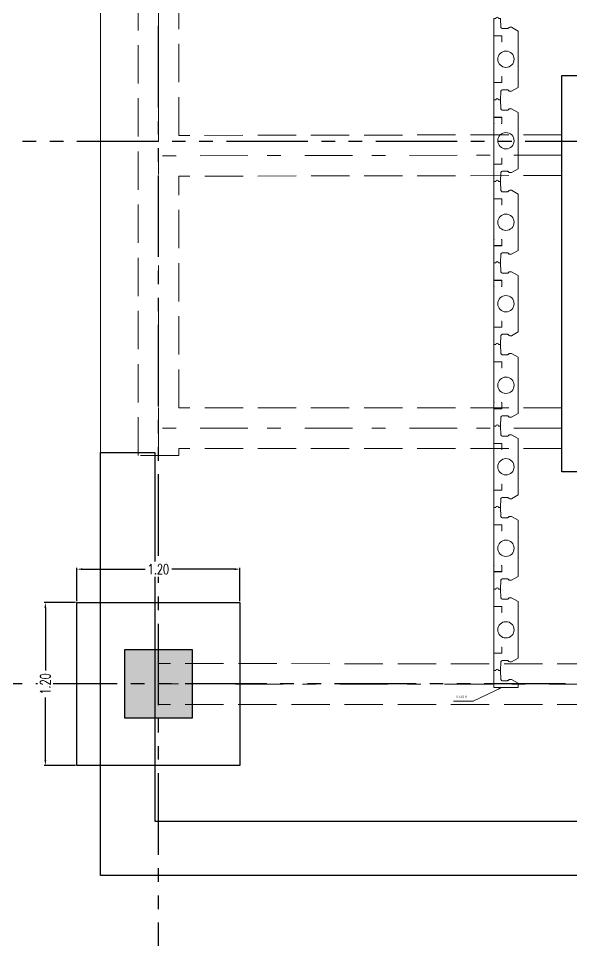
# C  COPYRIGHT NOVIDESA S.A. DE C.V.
# Model space of a CAD drawing. Header units: millimetres. Extents: x 2248 to 2332, y 0 to 1240.
# Drawn here: x 2252.69 to 2256.76, y 1178.77 to 1185.56 of the extents above; entities that cross this region are included whole.
import ezdxf

# ---------------------------------------------------------------- set-up
doc = ezdxf.new("R2010")
doc.units = ezdxf.units.MM
for name, pattern in [('Xref_Arq. PB$0$Línea Oculta', [0.391222, 0.282222, -0.109]), ('Xref_Arq. PB$0$Punto & Raya', [0.670278, 0.352778, -0.176389, 0, -0.141111]), ('Xref_Cimentación$0$Xr-Muroscontencion$0$HIDDEN', [0.375, 0.25, -0.125]), ('Xref_Ejes$0$ACAD_ISO05W100', [33, 24, -3, 0, -3, 0, -3])]:
    doc.linetypes.add(name, pattern=pattern)
doc.layers.get('Defpoints').update_dxf_attribs({"color": 8})
for name, color, linetype, lineweight in [('00-LETREROS 1', 7, 'Continuous', 0), ('02-MAKROS', 202, 'Continuous', 0), ('02-MAKROS COMP', 212, 'Continuous', 0), ('SECC. NERVADURA', 7, 'Continuous', 20), ('Xref_Arq. PB$0$Estructura - Forjados_Pluma_Nº__1', 7, 'Continuous', 13)]:
    doc.layers.add(name, color=color, linetype=linetype, lineweight=lineweight)
for name, color, linetype in [('Xref_Arq. PB$0$Estructura - Forjados', 7, 'Continuous'), ('Xref_Arq. PB$0$Estructura - Vigas y Pilares', 7, 'Continuous'), ('Xref_Cimentación$0$00-ZA', 2, 'Continuous'), ('Xref_Cimentación$0$Cerramiento', 11, 'Continuous'), ('Xref_Cimentación$0$Xref_Pedestales$0$COLUM. PB', 140, 'Continuous'), ('Xref_Ejes$0$00-EJES', 1, 'Xref_Ejes$0$ACAD_ISO05W100')]:
    doc.layers.add(name, color=color, linetype=linetype)
doc.layers.add('Xref_Arq. PB$0$Estructura - Vigas y Pilares_Pluma_Nº__69', color=7, linetype='Continuous', lineweight=13, true_color=0x6a6a6a)
doc.layers.add('Xref_Arq. PB$0$Estructura - Vigas y Pilares_Pluma_Nº__90', color=7, linetype='Continuous', lineweight=13, true_color=0x6a6a6a)
doc.styles.add('out', font='arial.ttf')
doc.styles.get("Standard").update_dxf_attribs({"font": 'arial.ttf'})
doc.styles.add('Xref_Cimentación$0$Xr-Muroscontencion$0$Romans', font='romans.shx', dxfattribs={"width": 0.7})
doc.dimstyles.new('DETALLES M', dxfattribs={"dimtxt": 0.027, "dimasz": 0.03, "dimexe": 0.03, "dimexo": 0, "dimgap": 0.038, "dimtad": 0, "dimtih": 1, "dimtoh": 1, "dimzin": 3, "dimdsep": 46, "dimtxsty": 'Standard', "dimblk": 'ORIGIN', "dimcen": 0.025, "dimclrd": 256, "dimclre": 256, "dimclrt": 3, "dimadec": 0, "dimazin": 0, "dimtfac": 1, "dimtix": 1, "dimtmove": 0, "dimatfit": 3, "dimfxl": 1, "dimtvp": 0.84, "dimfrac": 1, "dimtolj": 1, "dimtzin": 0, "dimlwd": -1, "dimlwe": -1, "dimarcsym": 0})
doc.dimstyles.new('Xref_Cimentación$0$Xr-Muroscontencion$0$D20', dxfattribs={"dimtxt": 0.05, "dimasz": 0.04, "dimexe": 0.01, "dimexo": 0.01, "dimgap": 0.01, "dimtad": 0, "dimdec": 3, "dimzin": 1, "dimdsep": 46, "dimtxsty": 'Xref_Cimentación$0$Xr-Muroscontencion$0$Romans', "dimcen": 2.5, "dimclrd": 1, "dimclre": 8, "dimclrt": 7, "dimadec": 0, "dimazin": 0, "dimtfac": 1, "dimtdec": 3, "dimtmove": 1, "dimatfit": 1, "dimfxl": 1, "dimtfill": 1, "dimarcsym": 0})

# ---------------------------------------------------------------- blocks, each defined once
blk = doc.blocks.new('Xref_Ejes')
at = {"layer": 'Xref_Ejes$0$00-EJES', "ltscale": 0.025}
for p, q in [((0, -8.9568), (0, 12.9873)), ((-5, 3.9958), (24.9967, 3.9958)), ((24.9967, 0), (-5, 0))]:
    blk.add_line(p, q, dxfattribs=at)
blk = doc.blocks.new('Xref_Arq. PB$0$Forjado_2', base_point=(-11.0804, 18.5154))
at = {"layer": 'Xref_Arq. PB$0$Estructura - Forjados_Pluma_Nº__1', "linetype": 'Continuous', "flags": 128}
blk.add_lwpolyline([(-11.0804, 18.5154), (10.7361, 18.5154), (10.7514, 7.6041), (-11.0804, 7.6041)], close=True, dxfattribs=at)
blk = doc.blocks.new('Xref_Arq. PB$0$Viga_1', base_point=(-6.6546, 9.0119))
at = {"layer": 'Xref_Arq. PB$0$Estructura - Vigas y Pilares_Pluma_Nº__69', "linetype": 'Xref_Arq. PB$0$Punto & Raya'}
blk.add_line((-6.6546, 9.0119), (-10.6546, 9.0139), dxfattribs=at)
at = {"layer": 'Xref_Arq. PB$0$Estructura - Vigas y Pilares_Pluma_Nº__90', "linetype": 'Xref_Arq. PB$0$Línea Oculta'}
for p, q in [((-10.6545, 9.1639), (-10.6547, 8.8639)), ((-6.6545, 9.1619), (-10.6545, 9.1639)), ((-6.6545, 9.1619), (-6.6547, 8.8619)), ((-6.6547, 8.8619), (-10.6547, 8.8639))]:
    blk.add_line(p, q, dxfattribs=at)
blk = doc.blocks.new('Xref_Arq. PB$0$Viga_2', base_point=(-7.6847, 10.8973))
at = {"layer": 'Xref_Arq. PB$0$Estructura - Vigas y Pilares_Pluma_Nº__69', "linetype": 'Xref_Arq. PB$0$Punto & Raya'}
blk.add_line((-7.6847, 10.8973), (-10.6546, 10.8973), dxfattribs=at)
at = {"layer": 'Xref_Arq. PB$0$Estructura - Vigas y Pilares_Pluma_Nº__90', "linetype": 'Xref_Arq. PB$0$Línea Oculta'}
for p, q in [((-7.6847, 11.0473), (-10.5046, 11.0473)), ((-7.6847, 10.7473), (-10.5046, 10.7473))]:
    blk.add_line(p, q, dxfattribs=at)
blk = doc.blocks.new('Xref_Arq. PB$0$Viga_3', base_point=(-7.6847, 12.9062))
at = {"layer": 'Xref_Arq. PB$0$Estructura - Vigas y Pilares_Pluma_Nº__69', "linetype": 'Xref_Arq. PB$0$Punto & Raya'}
blk.add_line((-7.6847, 12.9062), (-10.6546, 12.9012), dxfattribs=at)
at = {"layer": 'Xref_Arq. PB$0$Estructura - Vigas y Pilares_Pluma_Nº__90', "linetype": 'Xref_Arq. PB$0$Línea Oculta'}
for p, q in [((-7.6849, 13.0562), (-10.5046, 13.0515)), ((-7.6844, 12.7562), (-10.5046, 12.7515))]:
    blk.add_line(p, q, dxfattribs=at)
blk = doc.blocks.new('Xref_Arq. PB$0$Viga_5', base_point=(-10.6546, 10.695))
at = {"layer": 'Xref_Arq. PB$0$Estructura - Vigas y Pilares_Pluma_Nº__69', "linetype": 'Xref_Arq. PB$0$Punto & Raya'}
blk.add_line((-10.6546, 10.695), (-10.6546, 16.2873), dxfattribs=at)
at = {"layer": 'Xref_Arq. PB$0$Estructura - Vigas y Pilares_Pluma_Nº__90', "linetype": 'Xref_Arq. PB$0$Línea Oculta'}
for p, q in [((-10.5046, 16.2873), (-10.8046, 16.2873)), ((-10.8046, 10.695), (-10.8046, 16.2873)), ((-10.5046, 15.1639), (-10.5046, 16.2873)), ((-10.5046, 13.0515), (-10.5046, 14.8639)), ((-10.5046, 11.0473), (-10.5046, 12.7515)), ((-10.5046, 10.695), (-10.5046, 10.7473)), ((-10.5046, 10.695), (-10.8046, 10.695))]:
    blk.add_line(p, q, dxfattribs=at)
blk = doc.blocks.new('Xref_Arq. PB$0$Viga_16', base_point=(-7.6847, 12.9062))
at = {"layer": 'Xref_Arq. PB$0$Estructura - Vigas y Pilares_Pluma_Nº__69', "linetype": 'Xref_Arq. PB$0$Punto & Raya'}
blk.add_line((-7.6847, 12.9062), (-10.6546, 12.9012), dxfattribs=at)
at = {"layer": 'Xref_Arq. PB$0$Estructura - Vigas y Pilares_Pluma_Nº__90', "linetype": 'Xref_Arq. PB$0$Línea Oculta'}
for p, q in [((-7.6849, 13.0562), (-10.5046, 13.0515)), ((-7.6844, 12.7562), (-10.5046, 12.7515))]:
    blk.add_line(p, q, dxfattribs=at)
blk = doc.blocks.new('Xref_Arq. PB$0$Viga_17', base_point=(-7.6847, 10.8973))
at = {"layer": 'Xref_Arq. PB$0$Estructura - Vigas y Pilares_Pluma_Nº__69', "linetype": 'Xref_Arq. PB$0$Punto & Raya'}
blk.add_line((-7.6847, 10.8973), (-10.6546, 10.8973), dxfattribs=at)
at = {"layer": 'Xref_Arq. PB$0$Estructura - Vigas y Pilares_Pluma_Nº__90', "linetype": 'Xref_Arq. PB$0$Línea Oculta'}
for p, q in [((-7.6847, 11.0473), (-10.5046, 11.0473)), ((-7.6847, 10.7473), (-10.5046, 10.7473))]:
    blk.add_line(p, q, dxfattribs=at)
blk = doc.blocks.new('Xref_Arq. PB')
for points in [[(2.9699, 4.4794), (4.1437, 4.4794), (4.1437, 1.5623), (2.9699, 1.5623), (2.9699, 4.4794)], [(-0.4258, 1.7043), (-0.0258, 1.7043), (-0.0258, -1.0098), (21.006, -1.0098), (21.0148, 3.5281), (21.3991, 3.5263), (21.406, -1.4098), (-0.4258, -1.4098), (-0.4258, 1.7043)]]:
    blk.add_lwpolyline(points)
at = {"layer": 'Xref_Arq. PB$0$Estructura - Forjados', "linetype": 'Continuous'}
blk.add_blockref('Xref_Arq. PB$0$Forjado_2', (-0.4258, 9.5015), dxfattribs=at)
at = {"layer": 'Xref_Arq. PB$0$Estructura - Vigas y Pilares', "color": 251, "lineweight": 13, "true_color": 0x6a6a6a}
for name, p in [('Xref_Arq. PB$0$Viga_5', (0, 1.6811)), ('Xref_Arq. PB$0$Viga_3', (2.9699, 3.8923)), ('Xref_Arq. PB$0$Viga_16', (2.9699, 3.8923)), ('Xref_Arq. PB$0$Viga_2', (2.9699, 1.8833)), ('Xref_Arq. PB$0$Viga_17', (2.9699, 1.8833)), ('Xref_Arq. PB$0$Viga_1', (4, -0.0021))]:
    blk.add_blockref(name, p, dxfattribs=at)
blk = doc.blocks.new('*U117')
at = {"ltscale": 0.025, "true_color": 0x636466}
h = blk.add_hatch(color=251, dxfattribs=at)
h.dxf.hatch_style = 1
h.paths.add_polyline_path([(-0.275, -0.075), (0.225, -0.075), (0.225, 0.425), (-0.275, 0.425)])
at = {"color": 251, "linetype": 'ByBlock', "ltscale": 0.025, "true_color": 0x636466}
blk.add_lwpolyline([(-0.275, -0.075), (0.225, -0.075), (0.225, 0.425), (-0.275, 0.425)], close=True, dxfattribs=at)
blk = doc.blocks.new('Xref_Cimentación$0$Xref_Pedestales')
at = {"layer": 'Xref_Cimentación$0$Xref_Pedestales$0$COLUM. PB', "ltscale": 0.025}
blk.add_blockref('*U117', (0.025, -0.175), dxfattribs=at)
blk = doc.blocks.new('*D134')
at = {"layer": 'Defpoints', "color": 0, "transparency": 16777216}
for p in [(-0.6, 0.6), (-0.8323, -0.6), (-0.6, -0.6)]:
    blk.add_point(p, dxfattribs=at)
at = {"layer": 'Xref_Cimentación$0$00-ZA', "color": 8, "linetype": 'Xref_Cimentación$0$Xr-Muroscontencion$0$HIDDEN', "lineweight": -2, "transparency": 16777216}
for p, q in [((-0.61, 0.6), (-0.8423, 0.6)), ((-0.61, -0.6), (-0.8423, -0.6))]:
    blk.add_line(p, q, dxfattribs=at)
at = {"layer": 'Xref_Cimentación$0$00-ZA', "color": 1, "lineweight": -2, "transparency": 16777216}
for p, q in [((-0.8323, 0.56), (-0.8323, 0.0863)), ((-0.8323, -0.56), (-0.8323, -0.0863))]:
    blk.add_line(p, q, dxfattribs=at)
at = {"layer": 'Xref_Cimentación$0$00-ZA', "color": 1, "transparency": 16777216}
for points in [[(-0.8389, 0.56), (-0.8256, 0.56), (-0.8323, 0.6)], [(-0.8389, -0.56), (-0.8256, -0.56), (-0.8323, -0.6)]]:
    blk.add_solid(points, dxfattribs=at)
at = {"layer": 'Xref_Cimentación$0$00-ZA', "color": 7, "transparency": 16777216, "insert": (-0.8323, 0), "char_height": 0.075, "attachment_point": 5, "rotation": 90, "style": 'Xref_Cimentación$0$Xr-Muroscontencion$0$Romans', "bg_fill": 3, "box_fill_scale": 1.25, "bg_fill_color": 256, "bg_fill_true_color": 13158600, "bg_fill_transparency": 0}
blk.add_mtext('1.20', dxfattribs=at)
blk = doc.blocks.new('*D119')
at = {"layer": 'Defpoints', "color": 0, "transparency": 16777216}
for p in [(0.6, 0.8448), (-0.6, 0.6), (0.6, 0.6)]:
    blk.add_point(p, dxfattribs=at)
at = {"layer": 'Xref_Cimentación$0$00-ZA', "color": 8, "linetype": 'Xref_Cimentación$0$Xr-Muroscontencion$0$HIDDEN', "lineweight": -2, "transparency": 16777216}
for p, q in [((-0.6, 0.61), (-0.6, 0.8548)), ((0.6, 0.61), (0.6, 0.8548))]:
    blk.add_line(p, q, dxfattribs=at)
at = {"layer": 'Xref_Cimentación$0$00-ZA', "color": 1, "lineweight": -2, "transparency": 16777216}
for p, q in [((-0.56, 0.8448), (-0.0863, 0.8448)), ((0.56, 0.8448), (0.0862, 0.8448))]:
    blk.add_line(p, q, dxfattribs=at)
at = {"layer": 'Xref_Cimentación$0$00-ZA', "color": 1, "transparency": 16777216}
for points in [[(-0.56, 0.8514), (-0.56, 0.8381), (-0.6, 0.8448)], [(0.56, 0.8514), (0.56, 0.8381), (0.6, 0.8448)]]:
    blk.add_solid(points, dxfattribs=at)
at = {"layer": 'Xref_Cimentación$0$00-ZA', "color": 7, "transparency": 16777216, "insert": (0, 0.8448), "char_height": 0.075, "attachment_point": 5, "style": 'Xref_Cimentación$0$Xr-Muroscontencion$0$Romans', "bg_fill": 3, "box_fill_scale": 1.25, "bg_fill_color": 256, "bg_fill_true_color": 13158600, "bg_fill_transparency": 0}
blk.add_mtext('1.20', dxfattribs=at)
blk = doc.blocks.new('*U458')
at = {"layer": '02-MAKROS'}
for points in [[(0.04, -0.24), (0.09, -0.2125), (0.09, 0.2025), (0.04, 0.23), (0.0278, 0.23, 0.198912), (0.0207, 0.2271), (0.0166, 0.2224, -0.146719), (0.0114, 0.22), (-0.0266, 0.22, -0.39896), (-0.0366, 0.2295), (-0.04, 0.295), (-0.055, 0.295, 1), (-0.075, 0.295), (-0.09, 0.295), (-0.09, -0.305), (-0.075, -0.305, -1), (-0.055, -0.305), (-0.04, -0.305), (-0.0366, -0.2395, -0.39896), (-0.0266, -0.23), (0.0114, -0.23, -0.146719), (0.0166, -0.2324), (0.0207, -0.2371, 0.198912), (0.0278, -0.24)], [(0, -0.065, -1), (0, 0.055, -1)]]:
    blk.add_lwpolyline(points, format="xyb", close=True, dxfattribs=at)
at = {"layer": '02-MAKROS COMP'}
for points in [[(-0.0875, 0.1225), (-0.09, 0.1225), (-0.09, 0.1675), (-0.03, 0.1675), (-0.03, 0.1225), (-0.0325, 0.1225), (-0.0325, 0.1233), (-0.0308, 0.1233), (-0.0308, 0.1667), (-0.0892, 0.1667), (-0.0892, 0.1233), (-0.0875, 0.1233), (-0.0875, 0.1225)], [(-0.0875, -0.1325), (-0.09, -0.1325), (-0.09, -0.1775), (-0.03, -0.1775), (-0.03, -0.1325), (-0.0325, -0.1325), (-0.0325, -0.1333), (-0.0308, -0.1333), (-0.0308, -0.1767), (-0.0892, -0.1767), (-0.0892, -0.1333), (-0.0875, -0.1333), (-0.0875, -0.1325)]]:
    blk.add_lwpolyline(points, dxfattribs=at)
blk = doc.blocks.new('*U459')
at = {"layer": 'SECC. NERVADURA', "color": 0, "linetype": 'ByBlock', "lineweight": -2, "transparency": 16777216}
for p in [(0, -3.6), (0, -4.2), (0, -4.8), (0, -5.4), (0, -6), (0, -6.6), (0, -7.2), (0, -7.8)]:
    blk.add_blockref('*U458', p, dxfattribs=at)
blk = doc.blocks.new('_Origin')
at = {"color": 0, "linetype": 'ByBlock', "lineweight": -2}
blk.add_line((0, 0), (-1, 0), dxfattribs=at)
blk.add_circle((0, 0), 0.5, dxfattribs=at)
blk = doc.blocks.new('Xref_Cimentación')
at = {"layer": 'Xref_Cimentación$0$00-ZA'}
blk.add_lwpolyline([(-0.6, 0.6), (0.6, 0.6), (0.6, -0.6), (-0.6, -0.6)], close=True, dxfattribs=at)
at = {"layer": 'Xref_Cimentación$0$Cerramiento'}
blk.add_blockref('Xref_Cimentación$0$Xref_Pedestales', (0, 0), dxfattribs=at)
at = {"layer": 'Xref_Cimentación$0$00-ZA'}
dim = blk.add_linear_dim(base=(-0.8323, -0.6), p1=(-0.6, 0.6), p2=(-0.6, -0.6), angle=90, dimstyle='Xref_Cimentación$0$Xr-Muroscontencion$0$D20', override={"dimtxt": 0.075, "dimdec": 2}, dxfattribs=at)
dim.commit()
dim.dimension.update_dxf_attribs({"geometry": '*D134', "text_midpoint": (-0.8323, 0)})
dim = blk.add_linear_dim(base=(0.6, 0.8448), p1=(-0.6, 0.6), p2=(0.6, 0.6), dimstyle='Xref_Cimentación$0$Xr-Muroscontencion$0$D20', override={"dimtxt": 0.075, "dimdec": 2}, dxfattribs=at)
dim.commit()
dim.dimension.update_dxf_attribs({"geometry": '*D119', "text_midpoint": (0, 0.8448)})

msp = doc.modelspace()

# ---------------------------------------------------------------- block references
msp.add_blockref('Xref_Ejes', (2253.7195, 1180.6611))

# ---------------------------------------------------------------- next in the draw order: block references
msp.add_blockref('Xref_Arq. PB', (2253.7195, 1180.6611))

# ---------------------------------------------------------------- next in the draw order: block references
msp.add_blockref('Xref_Cimentación', (2253.7195, 1180.6611))

# ---------------------------------------------------------------- next in the draw order: linework, layer by layer
at = {"layer": '02-MAKROS'}
msp.add_lwpolyline([(2256.3671, 1180.6361), (2256.1871, 1180.6361), (2256.1871, 1180.7595), (2256.2021, 1180.7595, -1), (2256.2221, 1180.7595), (2256.2371, 1180.7595), (2256.2406, 1180.694, 0.39896), (2256.2505, 1180.6845), (2256.2885, 1180.6845, 0.146719), (2256.2937, 1180.6869), (2256.2979, 1180.6916, -0.198912), (2256.3049, 1180.6945), (2256.3171, 1180.6945), (2256.3671, 1180.667)], format="xyb", close=True, dxfattribs=at)

# ---------------------------------------------------------------- next in the draw order: block references
at = {"layer": 'SECC. NERVADURA', "lineweight": -2}
msp.add_blockref('*U459', (2256.2771, 1188.8645), dxfattribs=at)

# ---------------------------------------------------------------- next in the draw order: texts
at = {"layer": '00-LETREROS 1', "insert": (2255.9086, 1180.576), "char_height": 0.017, "width": 0.472031, "attachment_point": 1, "style": 'out'}
msp.add_mtext('AJUSTE', dxfattribs=at)

# ---------------------------------------------------------------- next in the draw order: leaders
at = {"layer": '00-LETREROS 1'}
msp.add_leader([(2256.2482, 1180.6361), (2256.036, 1180.5356), (2255.891, 1180.5356)], dimstyle='DETALLES M', override={"dimgap": 0.038, "dimtad": 0}, dxfattribs=at)

doc.saveas('drawing.dxf')
